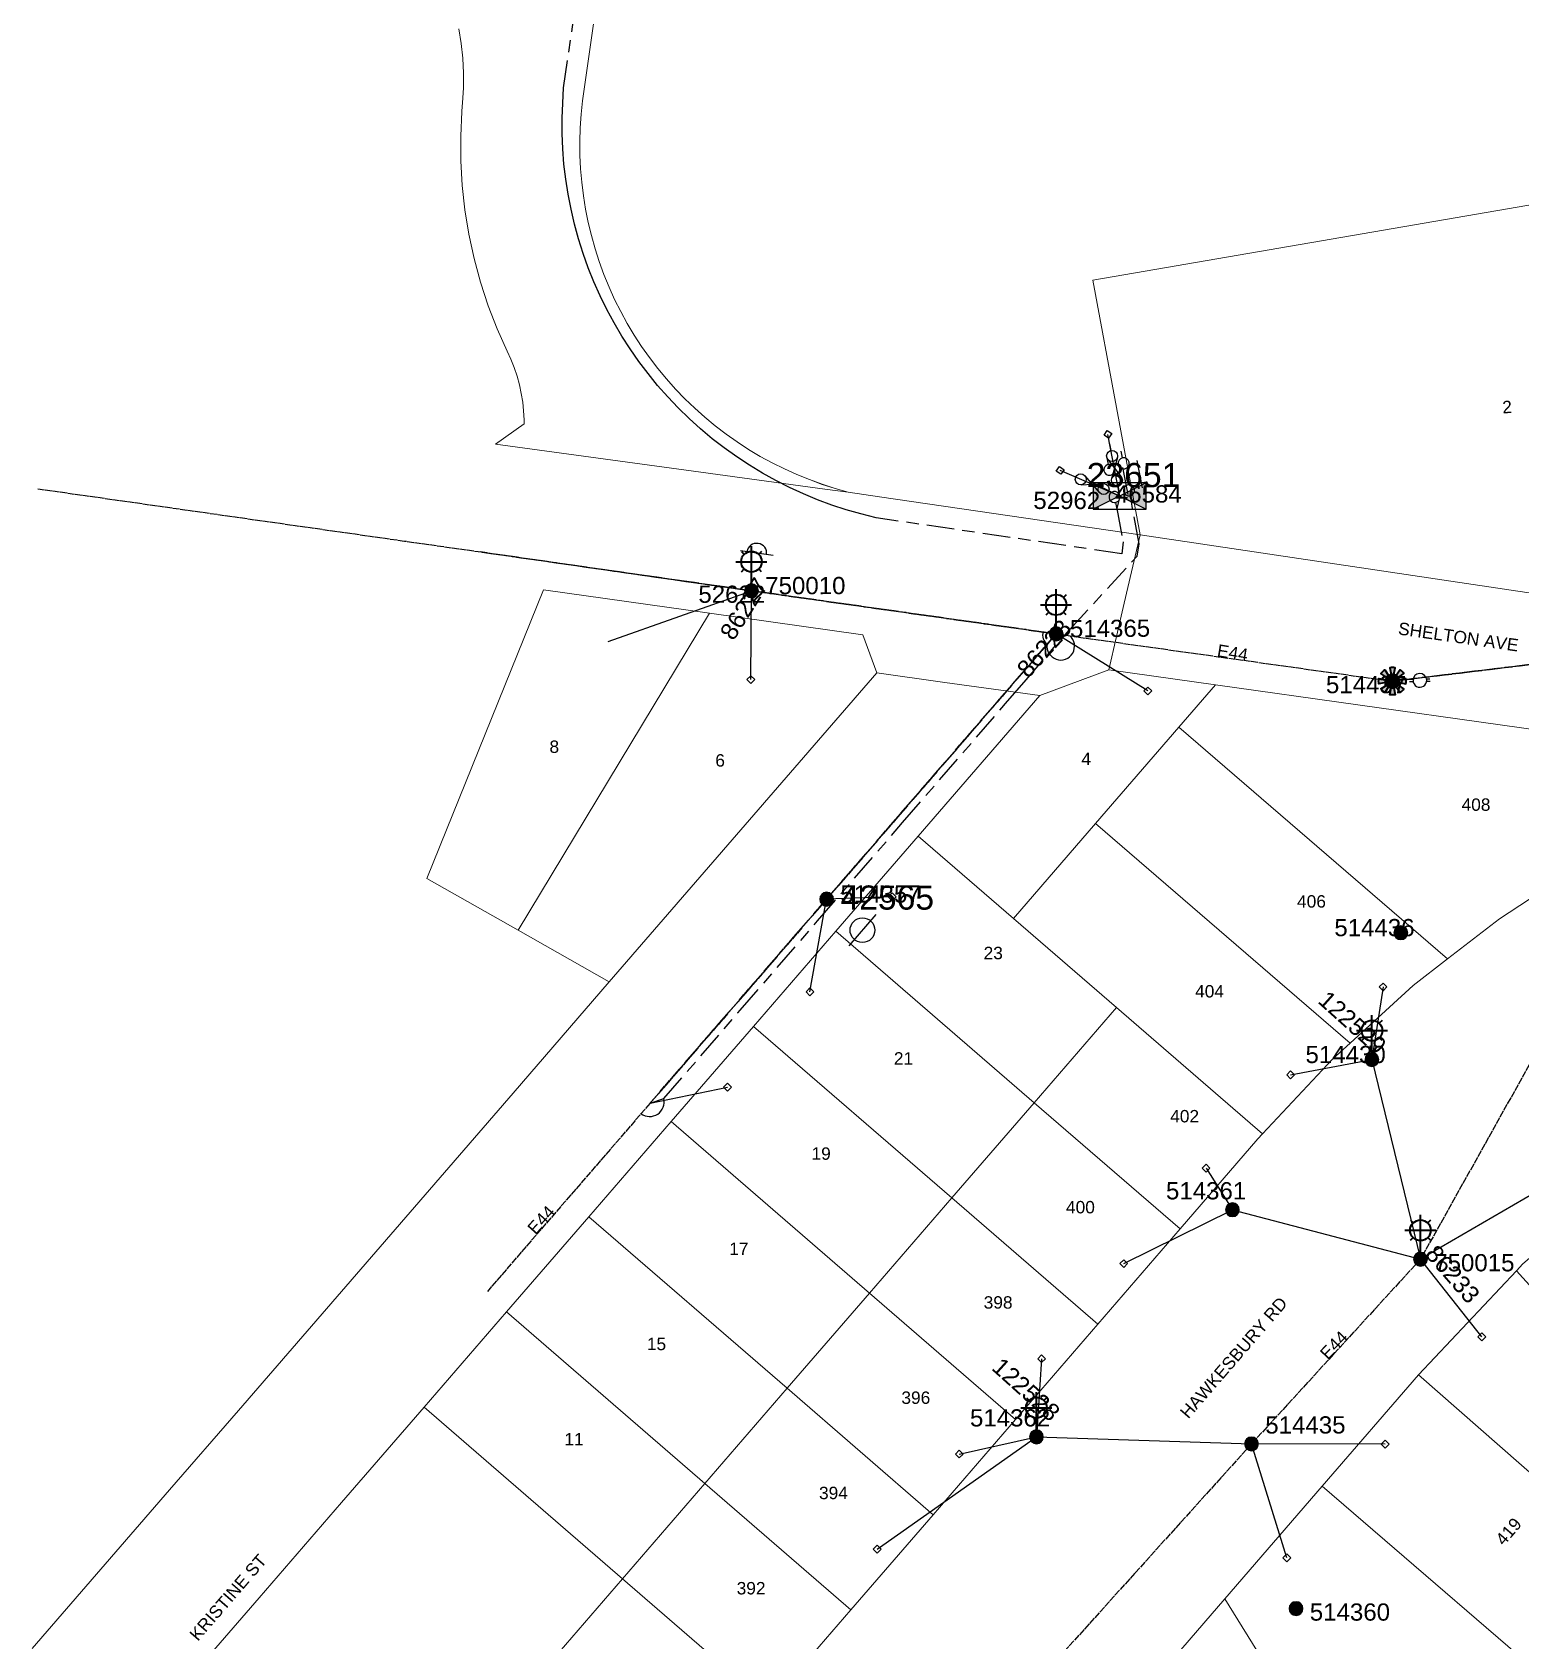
# Model space of a CAD drawing. Header units: metres. Extents: x 277939 to 278915, y 6271322 to 6272042.
# Drawn here: x 278106.3 to 278322.4, y 6271517.9 to 6271751.4 of the extents above; entities that cross this region are included whole.
import ezdxf
from ezdxf.enums import TextEntityAlignment as Align

# ---------------------------------------------------------------- set-up
doc = ezdxf.new("R2010")
doc.units = ezdxf.units.M
doc.linetypes.add('Cable Exist OH', pattern=[1, 1, 0])
doc.linetypes.add('Cable Exist UG', pattern=[8.2, 4, -1.2, 1.8, -1.2])
doc.layers.get('0').update_dxf_attribs({"color": 6})
doc.layers.add('Cadastre Land Parcels_SP_EXT', color=9, linetype='Continuous', lineweight=5)
doc.layers.add('Cadastre Roads_SP_EXT', color=9, linetype='Continuous', lineweight=5)
for name, color, linetype in [('Equip_HV_EXT', 7, 'Continuous'), ('Equip_LV_EXT', 7, 'Continuous'), ('Equip_SP_HV_EXT', 7, 'Continuous'), ('Equip_SP_LV_EXT', 7, 'Continuous'), ('Equip_SP_SL_EXT', 7, 'Continuous'), ('Mains_HV_EXT', 7, 'Continuous'), ('Mains_LV_EXT', 7, 'Continuous'), ('Mains_SL_EXT', 7, 'Continuous'), ('Services_SP_EXT', 7, 'Continuous'), ('Sub_SP_EXT', 7, 'Continuous'), ('SupportsOH_SP_TR_HV_LV_SL_EXT', 7, 'Continuous')]:
    doc.layers.add(name, color=color, linetype=linetype)
doc.styles.add('HVSW_LABEL', font='arial.ttf')
doc.styles.add('iecARIAL', font='arial.ttf', dxfattribs={"height": 2})
doc.styles.add('POLE_LABEL', font='arial.ttf')
doc.styles.get("Standard").update_dxf_attribs({"font": 'arial.ttf'})
doc.styles.add('SWITCH_LABEL', font='arial.ttf', dxfattribs={"height": 2.5})

# ---------------------------------------------------------------- blocks, each defined once
blk = doc.blocks.new('SUB_PADMOUNT_EXT')
for points in [[(0, 0), (-3.84, 1.92), (-3.84, -1.92)], [(0, 0), (3.84, 1.92), (3.84, -1.92)]]:
    blk.add_hatch(color=256).paths.add_polyline_path(points)
for p, q in [((3.84, 1.92), (-3.84, -1.92)), ((-3.84, 1.92), (3.84, -1.92))]:
    blk.add_line(p, q)
blk.add_lwpolyline([(-3.84, -1.92), (3.84, -1.92), (3.84, 1.92), (-3.84, 1.92)], close=True)
for tag, height, flags, p in [('ASSET_NUM', 3.5, 8, (2, 2)), ('STREET_CODE', 0.2, 9, (1.5, 0)), ('CONSTRUCTED_VOLTAGE', 0.2, 9, (1.5, -0.2)), ('OPERATING_VOLTAGE', 0.2, 9, (1.5, -0.6)), ('ORIENTATION', 0.2, 9, (1.5, -0.8)), ('OWNED_BY', 0.2, 9, (1.5, -1)), ('OPERATED_BY', 0.2, 9, (1.5, -1.2)), ('SECONDARY_VOLTAGE', 0.2, 9, (1.5, -1.6)), ('STATE', 0.2, 9, (1.5, -1.8)), ('SUBSTATION_TYPE', 0.2, 9, (1.5, -2.2)), ('NO_PHASES', 0.2, 9, (1.5, -0.4)), ('MAINTAINED_BY', 0.2, 9, (1.5, -1.4)), ('PARENT', 0.2, 9, (1.5, -2)), ('USAGE', 0.2, 9, (1.5, -2.4)), ('STREETNAME', 0.2, 9, (1.5, -3)), ('SUBURB', 0.2, 9, (1.5, -3.2)), ('Z', 0.2, 1, (1.5, -3.6)), ('LEGEND', 0.2, 9, (1.5, -2.6)), ('LOCATION', 0.2, 9, (1.5, -2.8)), ('NOTES', 0.2, 9, (1.5, -3.4))]:
    blk.add_attdef(tag, text='', height=height, dxfattribs=dict(flags=flags)).set_placement(p, align=Align.MIDDLE_LEFT)
blk = doc.blocks.new('LV_OH_LINKS_OPEN_EXT')
for p, q in [((-0.17, 4.97), (-0.17, 5.46)), ((0.17, 4.97), (0.17, 5.46)), ((-0.17, 3), (-0.17, 2.5)), ((0.17, 3), (0.17, 2.5))]:
    blk.add_line(p, q)
blk.add_lwpolyline([(0, 2.99, 1), (0, 4.98, 1)], format="xyb", close=True)
at = {"flags": 9}
for tag, p in [('ACTUAL_STATUS', (0, 0)), ('CONSTRUCTED_VOLTAGE', (0, -0.2)), ('OPERATING_VOLTAGE', (0, -0.6)), ('ORIENTATION', (0, -0.8)), ('OWNED_BY', (0, -1)), ('STATE', (0, -1.2)), ('SWITCH_TYPE', (0, -1.4)), ('NO_PHASES', (0, -0.4)), ('USAGE', (0, -1.6)), ('LEGEND', (0, -1.8)), ('NOTES', (0, -2))]:
    blk.add_attdef(tag, text='', height=0.2, dxfattribs=at).set_placement(p, align=Align.MIDDLE_LEFT)
at = {"flags": 1}
blk.add_attdef('Z', (0, 0), '', height=0.2, dxfattribs=at)
blk = doc.blocks.new('SL_LANTERN_EXT')
at = {"lineweight": 40}
for p, q in [((-1.46, 5.68), (-1.06, 5.28)), ((0, 1.97), (0, 6.47)), ((1.46, 5.68), (1.06, 5.28)), ((-2.25, 4.22), (2.25, 4.22)), ((-1.46, 2.76), (-1.06, 3.16)), ((0, 0), (0, 2.72)), ((1.46, 2.76), (1.06, 3.16))]:
    blk.add_line(p, q, dxfattribs=at)
blk.add_circle((0, 4.22), 1.5, dxfattribs=at)
at = {"style": 'iecARIAL', "flags": 8}
blk.add_attdef('ASSET_NUM', (1.5, 1.5), '', height=2.5, dxfattribs=at)
for tag, p, height, flags in [('OPERATING_VOLTAGE', (0.98, -1.65), 0.2, 9), ('ORIENTATION', (0.98, -1.85), 0.2, 9), ('OWNED_BY', (0.98, -2.05), 0.2, 9), ('STATE', (0.98, -2.25), 0.2, 9), ('CONSTRUCTED_VOLTAGE', (0.98, -0.65), 0.2, 9), ('CONTROL_TYPE', (0.98, -0.85), 0.2, 9), ('LANTERN_PURPOSE', (0.98, -1.05), 0.2, 9), ('LANTERN_TYPE', (0.98, -1.25), 0.2, 9), ('NO_PHASES', (0.98, -1.45), 0.2, 9), ('USAGE', (0.98, -2.45), 0.2, 9), ('LNUMBER', (2.18, -3.25), 2.5, 8), ('CEXIST', (0.98, -2.65), 0.2, 9), ('CNEW', (0.98, -2.85), 0.2, 9), ('CNUMBER', (0.98, -3.05), 0.2, 9), ('CREMOVE', (0.98, -3.25), 0.2, 9), ('CREPLACE', (0.98, -3.45), 0.2, 9), ('LKINGHEIGHT', (0.98, -3.65), 0.2, 9), ('LBRACKET', (0.98, -3.85), 0.2, 9), ('LBRACKETVOCAB', (0.98, -4.05), 0.2, 9), ('LCATEGORY', (0.98, -4.25), 0.2, 9), ('LCHARGE1', (0.98, -4.45), 0.2, 9), ('LCHARGE1PERCENT', (0.98, -4.65), 0.2, 9), ('LCHARGE2', (0.98, -4.85), 0.2, 9), ('LCHARGE2PERCENT', (0.98, -5.05), 0.2, 9), ('LCHARGE3', (0.98, -5.25), 0.2, 9), ('LCHARGE3PERCENT', (0.98, -5.45), 0.2, 9), ('LEXIST', (0.98, -5.65), 0.2, 9), ('LLAMP', (0.98, -5.85), 0.2, 9), ('LLAMPVOCAB', (0.98, -6.05), 0.2, 9), ('LMAST', (0.98, -6.25), 0.2, 9), ('LMASTVOCAB', (0.98, -6.45), 0.2, 9), ('LNEW', (0.98, -6.65), 0.2, 9), ('LANTNUMBER', (0.98, -6.85), 0.2, 9), ('STREETNAME', (0.98, -9.25), 0.2, 9), ('SUBURB', (0.98, -9.45), 0.2, 1), ('LOUTREACH', (0.98, -7.25), 0.2, 9), ('LOUTREACHVOCAB', (0.98, -7.45), 0.2, 9), ('LRATECODE', (0.98, -7.65), 0.2, 9), ('LREMOVE', (0.98, -7.85), 0.2, 9), ('LREPLACE', (0.98, -8.05), 0.2, 9), ('LTYPE', (0.98, -8.25), 0.2, 9), ('LTYPEVOCAB', (0.98, -8.45), 0.2, 9), ('LEGEND', (0.98, -8.65), 0.2, 9), ('LOCATION', (0.98, -8.85), 0.2, 9), ('NOTES', (0.98, -9.05), 0.2, 9)]:
    blk.add_attdef(tag, p, '', height=height, dxfattribs=dict(flags=flags))
blk = doc.blocks.new('SL_NIGHTWATCH_EXT')
at = {"lineweight": 40}
h = blk.add_hatch(color=256, dxfattribs=at)
h.paths.add_polyline_path([(0.39, 1.96, 0.098491), (-0.39, 1.96), (-0.2, 0.98, -0.098491), (0.19, 0.98)])
h.paths.add_polyline_path([(0.55, 0.83, -0.098491), (0.83, 0.56), (1.66, 1.11, 0.098491), (1.11, 1.66)])
h.paths.add_polyline_path([(0.98, 0.2, -0.098491), (0.98, -0.19), (1.96, -0.39, 0.098491), (1.96, 0.39)])
h.paths.add_polyline_path([(0.83, -0.55, -0.098491), (0.56, -0.83), (1.11, -1.66, 0.098491), (1.66, -1.11)])
h.paths.add_polyline_path([(-0.19, -0.98), (-0.39, -1.96, 0.098491), (0.39, -1.96), (0.2, -0.98, -0.098491)])
h.paths.add_polyline_path([(-0.83, -0.56), (-1.66, -1.11, 0.098491), (-1.11, -1.66), (-0.55, -0.83, -0.098491)])
h.paths.add_polyline_path([(-0.98, 0.19), (-1.96, 0.39, 0.098491), (-1.96, -0.39), (-0.98, -0.2, -0.098491)])
h.paths.add_polyline_path([(-1.11, 1.66, 0.098491), (-1.66, 1.11), (-0.83, 0.55, -0.098491), (-0.56, 0.83)])
for p, q in [((-1.16, 1.63), (-1.16, 1.63, 0)), ((-1.1, 1.64), (-1.1, 1.64, 0)), ((1.08, 1.63), (1.08, 1.63, 0)), ((-0.86, -0.57), (-0.86, -0.57, 0)), ((0.82, -0.57), (0.82, -0.57, 0)), ((1.13, -1.65), (1.13, -1.65, 0)), ((1.96, -0.37), (1.96, -0.37, 0))]:
    blk.add_line(p, q, dxfattribs=at)
for points in [[(-0.98, 0.19, 0.098491), (-0.98, -0.2), (-1.96, -0.39, -0.098491), (-1.96, 0.39)], [(-0.56, 0.83, 0.098491), (-0.83, 0.55), (-1.66, 1.11, -0.098491), (-1.11, 1.66)], [(-0.2, 0.98, -0.098491), (0.19, 0.98), (0.39, 1.96, 0.098491), (-0.39, 1.96)], [(0.83, 0.56), (1.66, 1.11, 0.098491), (1.11, 1.66), (0.55, 0.83, -0.098491)], [(0.98, -0.19), (1.96, -0.39, 0.098491), (1.96, 0.39), (0.98, 0.2, -0.098491)], [(-0.83, -0.56, 0.098491), (-0.55, -0.83), (-1.11, -1.66, -0.098491), (-1.66, -1.11)], [(0.2, -0.98), (0.39, -1.96, -0.098491), (-0.39, -1.96), (-0.19, -0.98, 0.098491)], [(0.56, -0.83), (1.11, -1.66, 0.098491), (1.66, -1.11), (0.83, -0.55, -0.098491)]]:
    blk.add_lwpolyline(points, format="xyb", close=True, dxfattribs=at)
blk.add_circle((0, 0), 1, dxfattribs=at)
blk = doc.blocks.new('CCP_EXT')
at = {"flags": 9}
blk.add_attdef('NOTES', text='', height=0.2, dxfattribs=at).set_placement((0, -2), align=Align.MIDDLE_LEFT)
blk.add_wipeout([(0, 0.57), (0.57, 0), (0, -0.57), (-0.57, 0)])
blk.add_lwpolyline([(-0.57, 0), (0, 0.57), (0.57, 0), (0, -0.57), (-0.57, 0)])
at = {"flags": 1}
blk.add_attdef('Z', (0, 0), '', height=0.2, dxfattribs=at)
at = {"flags": 9}
for tag, p in [('CCP_TYPE', (0, 0)), ('CONSTRUCTED_VOLTAGE', (0, -0.2)), ('OPERATING_VOLTAGE', (0, -0.6)), ('ORIENTATION', (0, -0.8)), ('OWNED_BY', (0, -1)), ('STATE', (0, -1.8)), ('NO_PHASES', (0, -0.4)), ('USAGE', (0, -1.2)), ('LEGEND', (0, -1.4)), ('LIFE_SUPPORT', (0, -1.6))]:
    blk.add_attdef(tag, text='', height=0.2, dxfattribs=at).set_placement(p, align=Align.MIDDLE_LEFT)
blk = doc.blocks.new('POLE_EXT')
blk.add_hatch(color=256).paths.add_polyline_path([(-1, 0, 1), (1, 0, 1)])
blk.add_lwpolyline([(-1, 0, 1), (1, 0, 1)], format="xyb", close=True)
for tag, height, flags, p in [('pNumber', 2.5, 8, (-17.84, 2.07)), ('OWNED_BY', 0.2, 9, (1.35, -0.4)), ('SPECIAL_USE', 0.2, 9, (1.35, -0.8)), ('STATE', 0.2, 9, (1.35, -1)), ('cLV', 0.2, 9, (1.35, -1.4)), ('hDepth', 0.2, 9, (1.35, -1.6)), ('hDia', 0.2, 9, (1.35, -1.8)), ('cHV', 0.2, 9, (1.35, -2)), ('PARENT', 0.2, 9, (1.35, -0.6)), ('USAGE', 0.2, 9, (1.35, -1.2)), ('LBRACKET', 0.2, 9, (1.35, -2.2)), ('LExisting', 0.2, 9, (1.35, -2.4)), ('cLinedev', 0.2, 9, (1.35, -3.4)), ('pExisting', 0.2, 9, (1.35, -3.8)), ('pFooting', 0.2, 9, (1.35, -4.4)), ('pNew', 0.2, 9, (1.35, -4.6)), ('LANTNUMBER', 0.2, 9, (1.35, -2.6)), ('LOther', 0.2, 9, (1.35, -2.8)), ('LRemove', 0.2, 9, (1.35, -3)), ('LEGEND', 0.2, 9, (1.35, -3.2)), ('LOCATION', 0.2, 9, (1.35, -3.6)), ('PFNUMBER', 0.2, 9, (1.35, -4)), ('NEWPFNUMBER', 0.2, 9, (1.35, -4.2)), ('pRelocate', 0.2, 9, (1.35, -5)), ('pRemove', 0.2, 9, (1.35, -5.2)), ('pReplace', 0.2, 9, (1.35, -5.4)), ('pStay', 0.2, 9, (1.35, -5.6)), ('pType', 0.2, 9, (1.35, -5.8)), ('cspan', 0.2, 9, (1.35, -6)), ('STREETNAME', 0.2, 9, (1.35, -6.2)), ('SUBURB', 0.2, 9, (1.35, -6.4)), ('OPERATED_BY', 0.2, 9, (1.36, -7.01)), ('NOTES', 0.2, 9, (1.35, -6.6)), ('MAINTAINED_BY', 0.2, 9, (1.36, -6.81))]:
    blk.add_attdef(tag, text='', height=height, dxfattribs=dict(flags=flags)).set_placement(p, align=Align.MIDDLE_LEFT)
at = {"style": 'POLE_LABEL'}
for tag, height, flags, p in [('ASSET_NUM', 2.5, 8, (2, 2)), ('STRUCTURE_PLANT_NUMBER', 0.2, 9, (1.35, 0.03)), ('STREET_CODE', 0.2, 9, (1.35, -0.2))]:
    blk.add_attdef(tag, text='', height=height, dxfattribs=dict(at, flags=flags)).set_placement(p, align=Align.MIDDLE_LEFT)
at = {"flags": 1}
blk.add_attdef('Z', (1.35, -7.33), '', height=0.2, dxfattribs=at)
blk = doc.blocks.new('LV_UG_DFUSE_CLOSED_EXT')
for points in [[(1, 0), (0, 0)], [(5.04, 0.73), (2.16, -0.72)], [(5.05, -0.71), (2.16, 0.72)], [(6.2, 0.01), (7.2, 0.01)]]:
    blk.add_lwpolyline(points)
for centre in [(1.8, 0), (5.4, 0.01)]:
    blk.add_circle(centre, 0.8)
at = {"flags": 9}
for tag, p in [('ACTUAL_STATUS', (0, 0)), ('CONSTRUCTED_VOLTAGE', (0, -0.2)), ('OPERATING_VOLTAGE', (0, -0.6)), ('ORIENTATION', (0, -0.8)), ('STATE', (0, -1)), ('SWITCH_TYPE', (0, -1.2)), ('NO_PHASES', (0, -0.4)), ('USAGE', (0, -1.4)), ('NOTES', (0, -1.6))]:
    blk.add_attdef(tag, text='', height=0.2, dxfattribs=at).set_placement(p, align=Align.MIDDLE_LEFT)
at = {"flags": 1}
blk.add_attdef('Z', (0, 0), '', height=0.2, dxfattribs=at)
blk = doc.blocks.new('SWG_HOLEC_SU_EXT')
blk.add_line((1.8, -2), (5.8, -2))
for points in [[(1, 0), (0, 0)], [(6.6, 0), (7.6, 0)]]:
    blk.add_lwpolyline(points)
for points in [[(1.8, -0.8, 1), (1.8, 0.8, 1)], [(5.8, -0.8, 1), (5.8, 0.8, 1)]]:
    blk.add_lwpolyline(points, format="xyb", close=True)
at = {"style": 'SWITCH_LABEL', "flags": 8}
blk.add_attdef('ASSET_NUM', text='', height=2.5, rotation=179.9544, dxfattribs=at).set_placement((-2.4, 0), align=Align.MIDDLE_LEFT)
at = {"flags": 1}
blk.add_attdef('Z', (0, 0), '', height=0.2, dxfattribs=at)
at = {"flags": 9}
for tag, p in [('ACTUAL_STATUS', (0, -0.4)), ('CONSTRUCTED_VOLTAGE', (0, -0.6)), ('OPERATING_VOLTAGE', (0, -1)), ('ORIENTATION', (0, -1.2)), ('OWNED_BY', (0, -1.4)), ('STATE', (0, -1.8)), ('SWITCH_TYPE', (0, -2)), ('NO_PHASES', (0, -0.8)), ('PARENT', (0, -1.6)), ('USAGE', (0, -2.2)), ('LOCATION', (0, -2.4)), ('STREETNAME', (0, -2.6)), ('SUBURB', (0, -2.8)), ('NOTES', (0, -3))]:
    blk.add_attdef(tag, text='', height=0.2, dxfattribs=at).set_placement(p, align=Align.MIDDLE_LEFT)
at = {"style": 'SWITCH_LABEL', "flags": 9}
blk.add_attdef('STREET_CODE', text='', height=0.2, dxfattribs=at).set_placement((0, -0.2), align=Align.MIDDLE_LEFT)
blk = doc.blocks.new('HV_ABS_CLOSED_EXT')
blk.add_line((-3, 6.87), (3, 6.87))
blk.add_circle((0, 6.87), 1.8)
at = {"style": 'HVSW_LABEL'}
for tag, height, flags, p in [('ASSET_NUM', 3.5, 8, (2, 2)), ('STREET_CODE', 0.2, 9, (0, -0.2))]:
    blk.add_attdef(tag, text='', height=height, dxfattribs=dict(at, flags=flags)).set_placement(p, align=Align.MIDDLE_LEFT)
at = {"flags": 1}
blk.add_attdef('Z', (0, 0), '', height=0.2, dxfattribs=at)
at = {"flags": 9}
for tag, p in [('ACTUAL_STATUS', (0, -0.4)), ('CONSTRUCTED_VOLTAGE', (0, -0.6)), ('OPERATING_VOLTAGE', (0, -1)), ('ORIENTATION', (0, -1.2)), ('OWNED_BY', (0, -1.4)), ('STATE', (0, -1.6)), ('SWITCH_TYPE', (0, -1.8)), ('NO_PHASES', (0, -0.8)), ('USAGE', (0, -2)), ('LEGEND', (0, -2.2)), ('LOCATION', (0, -2.4)), ('STREETNAME', (0, -2.6)), ('SUBURB', (0, -2.8)), ('NOTES', (0, -3))]:
    blk.add_attdef(tag, text='', height=0.2, dxfattribs=at).set_placement(p, align=Align.MIDDLE_LEFT)
blk = doc.blocks.new('HV_USL_CLOSED_EXT')
blk.add_line((2.4, 5.5), (-2.4, 5.5))
blk.add_lwpolyline([(1.44, 5.5, 0.414214), (0, 6.94, 0.414214), (-1.44, 5.5)], format="xyb")
for tag, height, flags, p in [('ASSET_NUM', 2.5, 8, (2, 2)), ('STREET_CODE', 0.2, 9, (1.5, 0)), ('ACTUAL_STATUS', 0.2, 9, (1.5, -0.2)), ('CONSTRUCTED_VOLTAGE', 0.2, 9, (1.5, -0.4)), ('OPERATING_VOLTAGE', 0.2, 9, (1.5, -0.8)), ('ORIENTATION', 0.2, 9, (1.5, -1)), ('OWNED_BY', 0.2, 9, (1.5, -1.2)), ('OPERATED_BY', 0.2, 9, (1.5, -1.4)), ('STATE', 0.2, 9, (1.5, -1.8)), ('SWITCH_TYPE', 0.2, 9, (1.5, -2)), ('NO_PHASES', 0.2, 9, (1.5, -0.6)), ('MAINTAINED_BY', 0.2, 9, (1.5, -1.6)), ('USAGE', 0.2, 9, (1.5, -2.2)), ('LEGEND', 0.2, 9, (1.5, -2.4)), ('STREETNAME', 0.2, 9, (1.5, -2.8)), ('SUBURB', 0.2, 9, (1.5, -3)), ('Z', 0.2, 1, (1.5, -3.6)), ('LOCATION', 0.2, 9, (1.5, -2.6)), ('NOTES', 0.2, 9, (1.5, -3.2)), ('LABEL_ALIGNMENT', 0.2, 9, (1.5, -3.4))]:
    blk.add_attdef(tag, text='', height=height, dxfattribs=dict(flags=flags)).set_placement(p, align=Align.MIDDLE_LEFT)

msp = doc.modelspace()

# ---------------------------------------------------------------- linework, layer by layer
at = {"layer": 'Cadastre Land Parcels_SP_EXT', "linetype": 'Continuous'}
msp.add_lwpolyline([(278191.07, 6271775.7), (278186.17, 6271741.46), (278185.99, 6271739.52), (278185.85, 6271737.55), (278185.8, 6271735.58), (278185.81, 6271733.6), (278185.9, 6271731.63), (278186.07, 6271729.67), (278186.31, 6271727.71), (278186.63, 6271725.76), (278187.01, 6271723.83), (278187.48, 6271721.91), (278188.01, 6271720.01), (278188.62, 6271718.13), (278189.29, 6271716.28), (278190.04, 6271714.45), (278190.85, 6271712.65), (278191.74, 6271710.89), (278192.68, 6271709.16), (278193.7, 6271707.46), (278194.77, 6271705.81), (278195.91, 6271704.2), (278197.11, 6271702.63), (278198.37, 6271701.11), (278199.69, 6271699.64), (278201.06, 6271698.22), (278202.48, 6271696.85), (278203.95, 6271695.54), (278205.47, 6271694.28), (278207.04, 6271693.09), (278208.65, 6271691.95), (278210.31, 6271690.87), (278212, 6271689.86), (278213.74, 6271688.92), (278215.5, 6271688.03), (278217.3, 6271687.22), (278219.13, 6271686.48), (278220.98, 6271685.8), (278222.86, 6271685.2), (278224.75, 6271684.65), (278229.33, 6271683.98), (278267.17, 6271678.46), (278260.29, 6271715.42), (278355.1, 6271731.73)], dxfattribs=at)
for points in [[(278353.6, 6271672.05), (278359.27, 6271708.78), (278355.1, 6271731.73), (278260.29, 6271715.42), (278267.17, 6271678.46), (278323.33, 6271670.12), (278353.6, 6271672.05)], [(278204.61, 6271667.08), (278180.51, 6271670.5), (278163.6, 6271628.6), (278176.84, 6271621.07), (278204.61, 6271667.08)], [(278226.89, 6271663.94), (278204.61, 6271667.08), (278176.84, 6271621.07), (278190.08, 6271613.55), (278228.94, 6271658.44), (278226.89, 6271663.94)], [(278278.09, 6271656.7), (278262.6, 6271658.89), (278252.57, 6271655.13), (278234.93, 6271634.73), (278248.76, 6271622.79), (278260.7, 6271636.57), (278272.78, 6271650.55), (278278.09, 6271656.7)], [(278342.2, 6271642.54), (278340.11, 6271647.99), (278278.09, 6271656.7), (278272.78, 6271650.55), (278311.77, 6271616.91), (278319.32, 6271622.72), (278332.57, 6271631.38), (278342.2, 6271642.54)], [(278311.77, 6271616.91), (278272.78, 6271650.55), (278260.7, 6271636.57), (278297.64, 6271604.69), (278306.8, 6271613.03), (278311.77, 6271616.91)], [(278248.76, 6271622.79), (278234.93, 6271634.73), (278222.98, 6271620.91), (278251.77, 6271596.03), (278263.72, 6271609.85), (278248.76, 6271622.79)], [(278297.64, 6271604.69), (278260.7, 6271636.57), (278248.76, 6271622.79), (278263.72, 6271609.85), (278284.93, 6271591.52), (278295.09, 6271602.37), (278297.64, 6271604.69)], [(278251.77, 6271596.03), (278222.98, 6271620.91), (278211.02, 6271607.1), (278239.82, 6271582.21), (278251.77, 6271596.03)], [(278284.93, 6271591.52), (278263.72, 6271609.85), (278251.77, 6271596.03), (278272.96, 6271577.71), (278284.23, 6271590.77), (278284.93, 6271591.52)], [(278239.82, 6271582.21), (278211.02, 6271607.1), (278199.07, 6271593.28), (278227.86, 6271568.38), (278239.82, 6271582.21)], [(278272.96, 6271577.71), (278251.77, 6271596.03), (278239.82, 6271582.21), (278261.01, 6271563.88), (278272.96, 6271577.71)], [(278227.86, 6271568.38), (278199.07, 6271593.28), (278187.11, 6271579.46), (278215.9, 6271554.56), (278227.86, 6271568.38)], [(278374.49, 6271534.94), (278337.21, 6271584.68), (278335.11, 6271583.21), (278322.74, 6271572.61), (278321.8, 6271571.62), (278360.49, 6271528.91), (278374.49, 6271534.94)], [(278261.01, 6271563.88), (278239.82, 6271582.21), (278227.86, 6271568.38), (278249.07, 6271550.05), (278261.01, 6271563.88)], [(278215.9, 6271554.56), (278187.11, 6271579.46), (278175.15, 6271565.64), (278203.95, 6271540.73), (278215.9, 6271554.56)], [(278360.49, 6271528.91), (278321.8, 6271571.62), (278307.59, 6271556.5), (278346.17, 6271522.71), (278360.49, 6271528.91)], [(278249.07, 6271550.05), (278227.86, 6271568.38), (278215.9, 6271554.56), (278237.12, 6271536.21), (278249.07, 6271550.05)], [(278203.95, 6271540.73), (278175.15, 6271565.64), (278163.18, 6271551.81), (278191.98, 6271526.9), (278203.95, 6271540.73)], [(278346.17, 6271522.71), (278307.59, 6271556.5), (278293.6, 6271540.35), (278332.46, 6271506.85), (278346.17, 6271522.71)], [(278237.12, 6271536.21), (278215.9, 6271554.56), (278203.95, 6271540.73), (278225.16, 6271522.38), (278237.12, 6271536.21)], [(278225.16, 6271522.38), (278203.95, 6271540.73), (278191.98, 6271526.9), (278213.2, 6271508.54), (278225.16, 6271522.38)], [(278332.46, 6271506.85), (278293.6, 6271540.35), (278279.47, 6271524), (278307.7, 6271478.36), (278332.46, 6271506.85)], [(278213.2, 6271508.54), (278191.98, 6271526.9), (278180.02, 6271513.06), (278201.24, 6271494.7), (278213.2, 6271508.54)], [(278307.7, 6271478.36), (278279.47, 6271524), (278247.47, 6271486.91), (278274.27, 6271448.35), (278291.17, 6271447.71), (278315.17, 6271466.31), (278307.7, 6271478.36)]]:
    msp.add_lwpolyline(points, close=True, dxfattribs=at)
at = {"layer": 'Cadastre Roads_SP_EXT', "linetype": 'Continuous'}
msp.add_lwpolyline([(278168.23, 6271751.95), (278168.56, 6271749.81), (278168.79, 6271747.67), (278168.89, 6271745.51), (278168.89, 6271743.35), (278168.77, 6271741.19), (278168.73, 6271740.67), (278168.67, 6271739.93), (278168.5, 6271736.35), (278168.51, 6271732.77), (278168.71, 6271729.19), (278169.1, 6271725.63), (278169.68, 6271722.1), (278170.44, 6271718.59), (278171.38, 6271715.14), (278172.5, 6271711.74), (278173.8, 6271708.4), (278175.27, 6271705.13), (278175.8, 6271703.95), (278176.27, 6271702.74), (278176.68, 6271701.52), (278177.02, 6271700.27), (278177.29, 6271699.01), (278177.5, 6271697.73), (278177.64, 6271696.45), (278177.71, 6271695.16), (278177.72, 6271694.57), (278173.55, 6271691.65), (278203.35, 6271687.58), (278221.37, 6271685.12), (278224.75, 6271684.65), (278222.86, 6271685.2), (278222.86, 6271685.2), (278220.98, 6271685.81), (278219.13, 6271686.48), (278217.3, 6271687.22), (278215.5, 6271688.03), (278213.74, 6271688.92), (278212, 6271689.86), (278210.31, 6271690.87), (278208.65, 6271691.95), (278207.04, 6271693.09), (278205.47, 6271694.28), (278203.95, 6271695.54), (278202.48, 6271696.85), (278201.06, 6271698.22), (278199.69, 6271699.64), (278198.37, 6271701.11), (278197.11, 6271702.63), (278195.91, 6271704.2), (278194.77, 6271705.81), (278193.7, 6271707.46), (278192.68, 6271709.16), (278191.73, 6271710.89), (278190.85, 6271712.65), (278190.04, 6271714.45), (278189.29, 6271716.28), (278188.62, 6271718.13), (278188.01, 6271720.01), (278187.48, 6271721.91), (278187.01, 6271723.83), (278186.63, 6271725.76), (278186.31, 6271727.71), (278186.07, 6271729.67), (278185.9, 6271731.63), (278185.81, 6271733.6), (278185.8, 6271735.58), (278185.85, 6271737.55), (278185.99, 6271739.52), (278186.17, 6271741.46), (278191.07, 6271775.7)], dxfattribs=at)
at = {"layer": 'Mains_HV_EXT', "linetype": 'Cable Exist OH'}
for points in [[(278171.15, 6271676.03), (278210.72, 6271670.35)], [(278210.71, 6271670.35), (278254.96, 6271664.09)]]:
    msp.add_lwpolyline(points, dxfattribs=at)
at = {"layer": 'Mains_HV_EXT', "linetype": 'Continuous'}
for points in [[(278253.07, 6271664.39, 0.34086), (278253.67, 6271662.6)], [(278194.69, 6271594.43, 0.697908), (278197.99, 6271596.62)]]:
    msp.add_lwpolyline(points, format="xyb", dxfattribs=at)
at = {"layer": 'Mains_LV_EXT', "linetype": 'Cable Exist OH'}
for points in [[(278171.34, 6271676.03), (278210.72, 6271670.35)], [(278210.72, 6271670.35), (278254.96, 6271664.09)], [(278352.78, 6271663.14), (278303.79, 6271657.22)], [(278345.13, 6271639.91), (278307.86, 6271573.29)], [(278283.33, 6271546.49), (278249.24, 6271508.7)]]:
    msp.add_lwpolyline(points, dxfattribs=at)
at = {"layer": 'Mains_LV_EXT', "linetype": 'Continuous'}
msp.add_lwpolyline([(278253.65, 6271662.58, 1.684108), (278256.94, 6271663.81)], format="xyb", dxfattribs=at)
at = {"layer": 'Mains_SL_EXT', "linetype": 'Cable Exist OH'}
for points in [[(278210.72, 6271670.35), (278160.36, 6271677.52), (278107.02, 6271685.12)], [(278254.96, 6271664.09), (278210.72, 6271670.35)], [(278345.13, 6271639.91), (278307.86, 6271573.29)]]:
    msp.add_lwpolyline(points, dxfattribs=at)
at = {"layer": 'Services_SP_EXT'}
for points in [[(278189.93, 6271663), (278210.72, 6271670.35)], [(278300.82, 6271602.28), (278307.86, 6271573.29)], [(278343.9, 6271594.22), (278307.86, 6271573.29)], [(278280.56, 6271580.49), (278307.86, 6271573.29)], [(278252.1, 6271547.52), (278283.33, 6271546.49)]]:
    msp.add_lwpolyline(points, dxfattribs=at)

# ---------------------------------------------------------------- block references
at = {"layer": 'Equip_HV_EXT'}
ref = msp.add_blockref('SWG_HOLEC_SU_EXT', (278265.89, 6271683.16), dxfattribs=dict(at, rotation=101.2257977611663))
ref.add_attrib('ASSET_NUM', '46584', dxfattribs={"layer": '0', "height": 2.5, "style": 'SWITCH_LABEL'}).set_placement((278263.49, 6271684.41), align=Align.MIDDLE_LEFT)
at = {"layer": 'Equip_SP_HV_EXT'}
ref = msp.add_blockref('HV_USL_CLOSED_EXT', (278210.72, 6271670.35), dxfattribs=dict(at, rotation=351.952885350266))
ref.add_attrib('ASSET_NUM', '52622', dxfattribs={"layer": '0', "height": 2.5}).set_placement((278212.72, 6271671.1), align=Align.TOP_RIGHT)
at = {"layer": 'Equip_SP_LV_EXT', "rotation": 271.7550957663584}
msp.add_blockref('LV_OH_LINKS_OPEN_EXT', (278303.79, 6271657.22), dxfattribs=at)
at = {"layer": 'Equip_SP_SL_EXT'}
ref = msp.add_blockref('SL_LANTERN_EXT', (278210.72, 6271670.35), dxfattribs=at)
ref.add_attrib('ASSET_NUM', '86227', dxfattribs={"layer": '0', "height": 2.5, "rotation": 57.7972, "style": 'iecARIAL'}).set_placement((278212.22, 6271671.85), align=Align.MIDDLE_RIGHT)
ref = msp.add_blockref('SL_LANTERN_EXT', (278254.96, 6271664.09), dxfattribs=at)
ref.add_attrib('ASSET_NUM', '86228', dxfattribs={"layer": '0', "height": 2.5, "rotation": 48.0508, "style": 'iecARIAL'}).set_placement((278256.46, 6271665.59), align=Align.MIDDLE_RIGHT)
msp.add_blockref('SL_NIGHTWATCH_EXT', (278303.79, 6271657.22), dxfattribs=at)
ref = msp.add_blockref('SL_LANTERN_EXT', (278300.82, 6271602.28), dxfattribs=at)
ref.add_attrib('ASSET_NUM', '122529', dxfattribs={"layer": '0', "height": 2.5, "rotation": 318.0813, "style": 'iecARIAL'}).set_placement((278302.32, 6271603.78), align=Align.MIDDLE_RIGHT)
ref = msp.add_blockref('SL_LANTERN_EXT', (278307.86, 6271573.29), dxfattribs=at)
ref.add_attrib('ASSET_NUM', '86233', dxfattribs={"layer": '0', "height": 2.5, "rotation": 311.0749, "style": 'iecARIAL'}).set_placement((278309.36, 6271574.79), align=Align.MIDDLE_LEFT)
ref = msp.add_blockref('SL_LANTERN_EXT', (278252.1, 6271547.52), dxfattribs=at)
ref.add_attrib('ASSET_NUM', '122528', dxfattribs={"layer": '0', "height": 2.5, "rotation": 318.0255, "style": 'iecARIAL'}).set_placement((278253.6, 6271549.02), align=Align.BOTTOM_RIGHT)
at = {"layer": 'Sub_SP_EXT'}
ref = msp.add_blockref('SUB_PADMOUNT_EXT', (278264.2, 6271684.1), dxfattribs=at)
ref.add_attrib('ASSET_NUM', '23651', dxfattribs={"layer": '0', "height": 3.5}).set_placement((278266.2, 6271684.35), align=Align.BOTTOM_CENTER)
at = {"layer": 'SupportsOH_SP_TR_HV_LV_SL_EXT'}
ref = msp.add_blockref('POLE_EXT', (278210.72, 6271670.35), dxfattribs=at)
ref.add_attrib('ASSET_NUM', '750010', dxfattribs={"layer": '0', "height": 2.5, "rotation": 0.0404, "style": 'POLE_LABEL'}).set_placement((278212.72, 6271671.1), align=Align.MIDDLE_LEFT)
ref = msp.add_blockref('POLE_EXT', (278254.96, 6271664.09), dxfattribs=at)
ref.add_attrib('ASSET_NUM', '514365', dxfattribs={"layer": '0', "height": 2.5, "rotation": 0.4321, "style": 'POLE_LABEL'}).set_placement((278256.96, 6271664.84), align=Align.MIDDLE_LEFT)
ref = msp.add_blockref('POLE_EXT', (278303.79, 6271657.22), dxfattribs=at)
ref.add_attrib('ASSET_NUM', '514437', dxfattribs={"layer": '0', "height": 2.5, "rotation": 359.9458, "style": 'POLE_LABEL'}).set_placement((278305.79, 6271657.97), align=Align.TOP_RIGHT)
ref = msp.add_blockref('POLE_EXT', (278305.01, 6271620.7), dxfattribs=at)
ref.add_attrib('ASSET_NUM', '514436', dxfattribs={"layer": '0', "height": 2.5, "style": 'POLE_LABEL'}).set_placement((278307.01, 6271621.45), align=Align.MIDDLE_RIGHT)
ref = msp.add_blockref('POLE_EXT', (278300.82, 6271602.28), dxfattribs=at)
ref.add_attrib('ASSET_NUM', '514430', dxfattribs={"layer": '0', "height": 2.5, "style": 'POLE_LABEL'}).set_placement((278302.82, 6271603.03), align=Align.MIDDLE_RIGHT)
ref = msp.add_blockref('POLE_EXT', (278280.56, 6271580.49), dxfattribs=at)
ref.add_attrib('ASSET_NUM', '514361', dxfattribs={"layer": '0', "height": 2.5, "style": 'POLE_LABEL'}).set_placement((278282.56, 6271581.24), align=Align.BOTTOM_RIGHT)
ref = msp.add_blockref('POLE_EXT', (278307.86, 6271573.29), dxfattribs=at)
ref.add_attrib('ASSET_NUM', '750015', dxfattribs={"layer": '0', "height": 2.5, "style": 'POLE_LABEL'}).set_placement((278309.86, 6271574.04), align=Align.TOP_LEFT)
ref = msp.add_blockref('POLE_EXT', (278283.33, 6271546.49), dxfattribs=at)
ref.add_attrib('ASSET_NUM', '514435', dxfattribs={"layer": '0', "height": 2.5, "rotation": 0.0566, "style": 'POLE_LABEL'}).set_placement((278285.33, 6271547.24), align=Align.BOTTOM_LEFT)
ref = msp.add_blockref('POLE_EXT', (278289.79, 6271522.58), dxfattribs=at)
ref.add_attrib('ASSET_NUM', '514360', dxfattribs={"layer": '0', "height": 2.5, "style": 'POLE_LABEL'}).set_placement((278291.79, 6271523.33), align=Align.TOP_LEFT)

# ---------------------------------------------------------------- texts
at = {"layer": 'Cadastre Land Parcels_SP_EXT'}
for s, rotation, p in [('2', 3.5662, (278319.8, 6271696.09)), ('419', 49.36, (278319.96, 6271531.6))]:
    msp.add_text(s, height=1.8, rotation=rotation, dxfattribs=at).set_placement(p)
for s, p in [('8', (278181.39, 6271646.81)), ('6', (278205.47, 6271644.82)), ('4', (278258.63, 6271645.05)), ('408', (278313.83, 6271638.4)), ('406', (278289.94, 6271624.35)), ('23', (278244.43, 6271616.86)), ('404', (278275.14, 6271611.3)), ('21', (278231.4, 6271601.56)), ('402', (278271.52, 6271593.17)), ('19', (278219.44, 6271587.74)), ('400', (278256.39, 6271579.96)), ('17', (278207.49, 6271573.92)), ('398', (278244.44, 6271566.13)), ('15', (278195.53, 6271560.1)), ('396', (278232.49, 6271552.3)), ('11', (278183.56, 6271546.27)), ('394', (278220.53, 6271538.47)), ('392', (278208.57, 6271524.64))]:
    msp.add_text(s, height=1.8, dxfattribs=at).set_placement(p)
at = {"layer": 'Cadastre Roads_SP_EXT'}
for s, rotation, p in [('SHELTON AVE', 351.8344, (278304.53, 6271664.02)), ('HAWKESBURY RD', 49.1597, (278274.15, 6271550.03)), ('KRISTINE ST', 49.1168, (278130.33, 6271517.75))]:
    msp.add_text(s, height=1.8, rotation=rotation, dxfattribs=at).set_placement(p)
at = {"layer": 'Mains_LV_EXT'}
for rotation, p in [(350.8812, (278278.24, 6271660.82)), (48.035, (278179.37, 6271576.75)), (46.4488, (278294.41, 6271558.59))]:
    msp.add_text('E44', height=1.8, rotation=rotation, dxfattribs=at).set_placement(p)

# ---------------------------------------------------------------- next in the draw order: block references
at = {"layer": 'Services_SP_EXT'}
for p, rotation in [((278262.47, 6271693.05), 280.9125922578644), ((278255.55, 6271687.82), 9.83715088095566)]:
    msp.add_blockref('CCP_EXT', p, dxfattribs=dict(at, rotation=rotation))
for p in [(278210.63, 6271657.45), (278268.27, 6271655.8), (278231.14, 6271625.92), (278302.43, 6271612.83), (278219.22, 6271612.13), (278289.01, 6271600.08), (278207.23, 6271598.28), (278276.73, 6271586.52), (278264.77, 6271572.66), (278316.76, 6271562.04), (278252.85, 6271558.86), (278240.9, 6271545.02), (278302.75, 6271546.46), (278228.97, 6271531.22), (278288.45, 6271529.95)]:
    msp.add_blockref('CCP_EXT', p, dxfattribs=at)

# ---------------------------------------------------------------- next in the draw order: linework, layer by layer
at = {"layer": 'Cadastre Roads_SP_EXT', "linetype": 'Continuous'}
msp.add_lwpolyline([(278353.6, 6271672.05), (278323.33, 6271670.12), (278267.17, 6271678.46), (278264.86, 6271668.54), (278262.6, 6271658.89), (278278.09, 6271656.7), (278340.11, 6271647.99), (278346.5, 6271659.39), (278353.6, 6271672.05)], close=True, dxfattribs=at)
for points in [[(278127.26, 6271510.33), (278139.24, 6271524.16), (278151.21, 6271537.99), (278163.18, 6271551.81), (278175.15, 6271565.64), (278187.11, 6271579.46), (278199.07, 6271593.28), (278211.02, 6271607.1), (278222.98, 6271620.91), (278234.93, 6271634.73), (278252.57, 6271655.13), (278252.57, 6271655.13), (278238.81, 6271657.05), (278228.94, 6271658.44), (278190.08, 6271613.55), (278176.11, 6271597.43), (278166.14, 6271585.91), (278156.17, 6271574.39), (278146.19, 6271562.87), (278136.22, 6271551.35), (278126.24, 6271539.83), (278116.26, 6271528.31), (278106.28, 6271516.78)], [(278332.57, 6271631.38), (278319.32, 6271622.72), (278311.77, 6271616.91), (278306.8, 6271613.03), (278297.64, 6271604.69), (278295.09, 6271602.37), (278284.93, 6271591.52), (278284.24, 6271590.77), (278272.96, 6271577.71), (278261.01, 6271563.88), (278249.07, 6271550.04), (278237.12, 6271536.21), (278225.16, 6271522.38), (278213.2, 6271508.54)], [(278247.48, 6271486.91), (278279.47, 6271524), (278293.6, 6271540.35), (278307.59, 6271556.5), (278321.8, 6271571.62), (278322.74, 6271572.61)]]:
    msp.add_lwpolyline(points, dxfattribs=at)
at = {"layer": 'Mains_HV_EXT', "linetype": 'Cable Exist UG'}
for points in [[(278264.2, 6271684.1), (278263.76, 6271682.28), (278264.69, 6271677.43), (278264.49, 6271675.72), (278228.83, 6271680.93), (278226.6, 6271681.5), (278224.49, 6271682.11), (278222.38, 6271682.8), (278220.3, 6271683.57), (278218.26, 6271684.42), (278216.24, 6271685.35), (278214.27, 6271686.35), (278212.33, 6271687.42), (278210.43, 6271688.57), (278208.58, 6271689.79), (278206.78, 6271691.08), (278205.03, 6271692.43), (278203.33, 6271693.85), (278201.68, 6271695.34), (278200.1, 6271696.89), (278198.57, 6271698.49), (278197.1, 6271700.15), (278195.7, 6271701.87), (278194.37, 6271703.64), (278193.1, 6271705.46), (278191.9, 6271707.32), (278190.78, 6271709.23), (278189.72, 6271711.18), (278188.75, 6271713.17), (278187.84, 6271715.19), (278187.02, 6271717.25), (278186.27, 6271719.33), (278185.61, 6271721.45), (278185.02, 6271723.58), (278184.52, 6271725.74), (278184.1, 6271727.92), (278183.76, 6271730.1), (278183.5, 6271732.3), (278183.33, 6271734.51), (278183.24, 6271736.73), (278183.23, 6271738.95), (278183.31, 6271741.14), (278183.45, 6271743.38), (278187.88, 6271774.28)], [(278196, 6271595.94), (278197.99, 6271596.62), (278208.76, 6271609.06), (278209.1, 6271609.45), (278209.1, 6271609.45), (278220.32, 6271622.42), (278232.66, 6271636.69), (278232.66, 6271636.69), (278247.9, 6271654.31), (278247.9, 6271654.31), (278250.31, 6271657.09), (278256.85, 6271664.65), (278266.74, 6271675.39), (278267, 6271677.16), (278265.88, 6271683.26), (278264.2, 6271684.1)]]:
    msp.add_lwpolyline(points, dxfattribs=at)
at = {"layer": 'Mains_HV_EXT', "linetype": 'Cable Exist OH'}
for points in [[(278221.63, 6271625.58), (278254.96, 6271664.09)], [(278254.96, 6271664.09), (278303.79, 6271657.22), (278352.78, 6271663.14)], [(278196.02, 6271595.99), (278221.63, 6271625.58)]]:
    msp.add_lwpolyline(points, dxfattribs=at)
at = {"layer": 'Mains_LV_EXT', "linetype": 'Cable Exist OH'}
for points in [[(278254.96, 6271664.09), (278221.64, 6271625.57)], [(278254.96, 6271664.09), (278303.79, 6271657.22)], [(278221.64, 6271625.57), (278196, 6271595.94)], [(278307.86, 6271573.29), (278283.33, 6271546.49)]]:
    msp.add_lwpolyline(points, dxfattribs=at)
at = {"layer": 'Mains_SL_EXT', "linetype": 'Cable Exist OH'}
for points in [[(278254.96, 6271664.09), (278221.64, 6271625.57), (278196, 6271595.94), (278172.38, 6271568.64)], [(278254.96, 6271664.09), (278303.79, 6271657.22), (278352.76, 6271663.14)], [(278307.86, 6271573.29), (278283.33, 6271546.49), (278249.24, 6271508.7), (278220.52, 6271477.37)]]:
    msp.add_lwpolyline(points, dxfattribs=at)
at = {"layer": 'Services_SP_EXT'}
for points in [[(278264.2, 6271684.1), (278262.47, 6271693.05)], [(278264.2, 6271684.1), (278255.55, 6271687.82)], [(278210.63, 6271657.45), (278210.72, 6271670.35)], [(278268.27, 6271655.8), (278254.96, 6271664.09)], [(278219.22, 6271612.13), (278221.64, 6271625.57)], [(278231.14, 6271625.92), (278221.64, 6271625.57)], [(278302.43, 6271612.83), (278300.82, 6271602.28)], [(278289.01, 6271600.08), (278300.82, 6271602.28)], [(278196, 6271595.94), (278207.23, 6271598.28)], [(278276.73, 6271586.52), (278280.56, 6271580.49)], [(278264.77, 6271572.66), (278280.56, 6271580.49)], [(278316.76, 6271562.04), (278307.86, 6271573.29)], [(278252.85, 6271558.86), (278252.1, 6271547.52)], [(278228.97, 6271531.22), (278252.1, 6271547.52)], [(278240.9, 6271545.02), (278252.1, 6271547.52)], [(278288.45, 6271529.95), (278283.33, 6271546.49)], [(278302.75, 6271546.46), (278283.33, 6271546.49)]]:
    msp.add_lwpolyline(points, dxfattribs=at)

# ---------------------------------------------------------------- next in the draw order: block references
at = {"layer": 'Equip_HV_EXT'}
ref = msp.add_blockref('SWG_HOLEC_SU_EXT', (278263.76, 6271682.2), dxfattribs=dict(at, rotation=100.5816355269241))
ref.add_attrib('ASSET_NUM', '52962', dxfattribs={"layer": '0', "height": 2.5, "rotation": 359.8358, "style": 'SWITCH_LABEL'}).set_placement((278261.36, 6271683.45), align=Align.MIDDLE_RIGHT)
at = {"layer": 'Equip_LV_EXT'}
for p, rotation in [((278264.13, 6271684.62), 101.0035408262866), ((278263.5, 6271684.4), 156.6969584640206)]:
    msp.add_blockref('LV_UG_DFUSE_CLOSED_EXT', p, dxfattribs=dict(at, rotation=rotation))
at = {"layer": 'Equip_SP_HV_EXT'}
ref = msp.add_blockref('HV_ABS_CLOSED_EXT', (278221.64, 6271625.57), dxfattribs=dict(at, rotation=229.1341062031188))
ref.add_attrib('ASSET_NUM', '42565', dxfattribs={"layer": '0', "height": 3.5, "rotation": 359.9057, "style": 'HVSW_LABEL'}).set_placement((278223.64, 6271625.82), align=Align.MIDDLE_LEFT)
at = {"layer": 'SupportsOH_SP_TR_HV_LV_SL_EXT'}
ref = msp.add_blockref('POLE_EXT', (278221.64, 6271625.57), dxfattribs=at)
ref.add_attrib('ASSET_NUM', '514357', dxfattribs={"layer": '0', "height": 2.5, "style": 'POLE_LABEL'}).set_placement((278223.64, 6271626.32), align=Align.MIDDLE_LEFT)
ref = msp.add_blockref('POLE_EXT', (278252.1, 6271547.52), dxfattribs=at)
ref.add_attrib('ASSET_NUM', '514362', dxfattribs={"layer": '0', "height": 2.5, "style": 'POLE_LABEL'}).set_placement((278254.1, 6271548.27), align=Align.BOTTOM_RIGHT)

doc.saveas('drawing.dxf')
